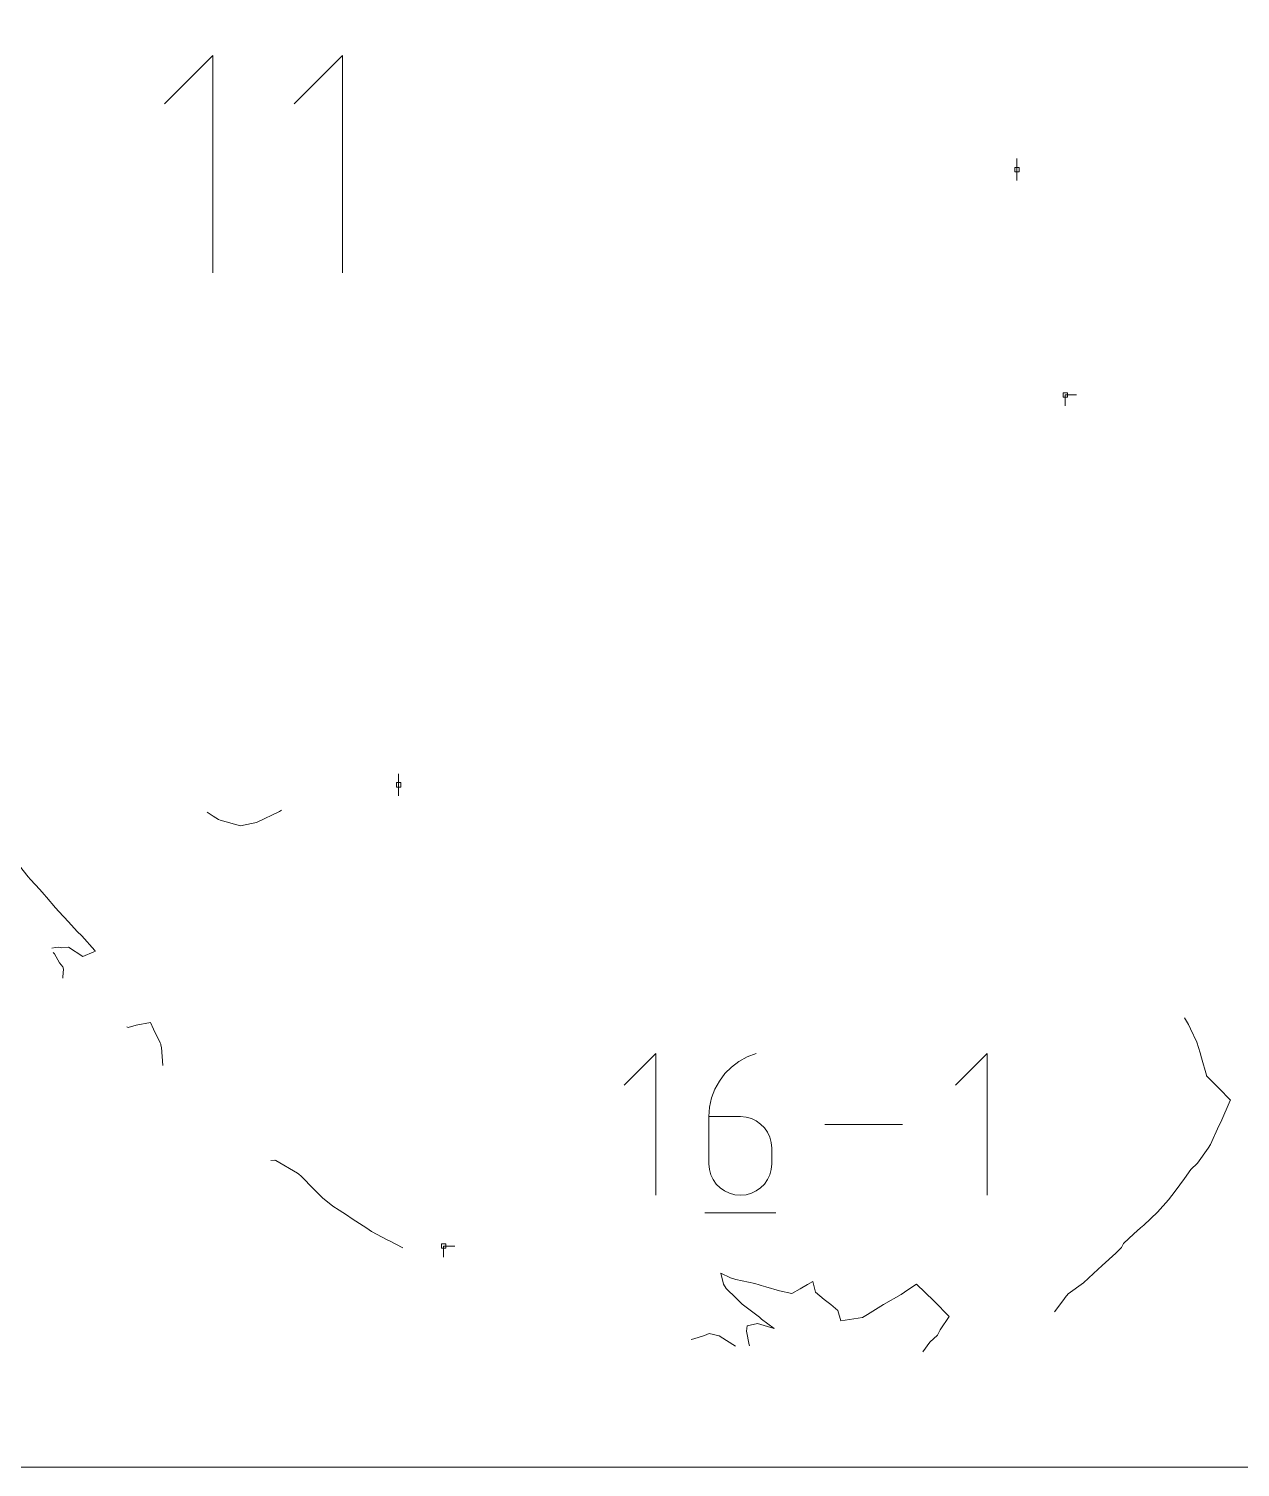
# Model space of a CAD drawing. Header units: millimetres. Extents: x -446 to 392, y -249 to 379.
# Drawn here: x 76.3 to 233.3, y -230.6 to -44 of the extents above; entities that cross this region are included whole.
import ezdxf

# ---------------------------------------------------------------- set-up
doc = ezdxf.new("R2010")
doc.units = ezdxf.units.MM
doc.header["$MEASUREMENT"] = 0
doc.layers.add('Layer 1', color=7, linetype='Continuous')

msp = doc.modelspace()

# ---------------------------------------------------------------- linework, layer by layer
at = {"layer": 'Layer 1', "color": 5, "lineweight": 0}
msp.add_open_spline([(-446.0374, -230.5655), (-446.0374, -230.5655), (392.1616, -230.5655), (392.1616, -230.5655), (392.1616, -230.5655), (392.1616, -230.5655), (392.1616, 379.0343), (392.1616, 379.0343), (392.1616, 379.0343), (392.1616, 379.0343), (-446.0374, 379.0343), (-446.0374, 379.0343), (-446.0374, 379.0343), (-446.0374, 379.0343), (-446.0374, -230.5655), (-446.0374, -230.5655)], degree=3, knots=[0, 0, 0, 0, 0.2, 0.2, 0.2, 0.2, 0.4, 0.4, 0.4, 0.4, 0.6, 0.6, 0.6, 0.6, 1, 1, 1, 1], dxfattribs=at)
at = {"layer": 'Layer 1', "color": 1, "lineweight": 0}
for points, knots in [([(100.1215, -75.669), (100.1215, -75.669), (100.1215, -47.5147), (100.1215, -47.5147), (100.1215, -47.5147), (100.1215, -47.5147), (93.8622, -53.7758), (93.8622, -53.7758)], [0, 0, 0, 0, 0.33333333, 0.33333333, 0.33333333, 0.33333333, 1, 1, 1, 1]), ([(116.9381, -75.669), (116.9381, -75.669), (116.9381, -47.5147), (116.9381, -47.5147), (116.9381, -47.5147), (116.9381, -47.5147), (110.6793, -53.7758), (110.6793, -53.7758)], [0, 0, 0, 0, 0.33333333, 0.33333333, 0.33333333, 0.33333333, 1, 1, 1, 1]), ([(157.5516, -195.295), (157.5516, -195.295), (157.5516, -176.9235), (157.5516, -176.9235), (157.5516, -176.9235), (157.5516, -176.9235), (153.4663, -181.0088), (153.4663, -181.0088)], [0, 0, 0, 0, 0.33333333, 0.33333333, 0.33333333, 0.33333333, 1, 1, 1, 1]), ([(170.5674, -176.9235), (170.5674, -176.9235), (170.5674, -176.9235), (170.5674, -176.9235), (170.5674, -176.9235), (170.5674, -176.9235), (169.3961, -177.3616), (169.3961, -177.3616), (169.3961, -177.3616), (169.3961, -177.3616), (168.3276, -177.952), (168.3276, -177.952), (168.3276, -177.952), (168.3276, -177.952), (167.362, -178.6798), (167.362, -178.6798), (167.362, -178.6798), (167.362, -178.6798), (166.5107, -179.5304), (166.5107, -179.5304), (166.5107, -179.5304), (166.5107, -179.5304), (165.7965, -180.4887), (165.7965, -180.4887), (165.7965, -180.4887), (165.7965, -180.4887), (165.2194, -181.54), (165.2194, -181.54), (165.2194, -181.54), (165.2194, -181.54), (164.7908, -182.6698), (164.7908, -182.6698), (164.7908, -182.6698), (164.7908, -182.6698), (164.528, -183.8627), (164.528, -183.8627), (164.528, -183.8627), (164.528, -183.8627), (164.4366, -185.1046), (164.4366, -185.1046), (164.4366, -185.1046), (164.4366, -185.1046), (164.4366, -191.2107), (164.4366, -191.2107), (164.4366, -191.2107), (164.4366, -191.2107), (164.5052, -191.9447), (164.5052, -191.9447), (164.5052, -191.9447), (164.5052, -191.9447), (164.6937, -192.6355), (164.6937, -192.6355), (164.6937, -192.6355), (164.6937, -192.6355), (164.9965, -193.2718), (164.9965, -193.2718), (164.9965, -193.2718), (164.9965, -193.2718), (165.4022, -193.8419), (165.4022, -193.8419), (165.4022, -193.8419), (165.4022, -193.8419), (165.8936, -194.3342), (165.8936, -194.3342), (165.8936, -194.3342), (165.8936, -194.3342), (166.4592, -194.737), (166.4592, -194.737), (166.4592, -194.737), (166.4592, -194.737), (167.0935, -195.0393), (167.0935, -195.0393), (167.0935, -195.0393), (167.0935, -195.0393), (167.7848, -195.2292), (167.7848, -195.2292), (167.7848, -195.2292), (167.7848, -195.2292), (168.5162, -195.295), (168.5162, -195.295), (168.5162, -195.295), (168.5162, -195.295), (168.5162, -195.295), (168.5162, -195.295), (168.5162, -195.295), (168.5162, -195.295), (169.2532, -195.2292), (169.2532, -195.2292), (169.2532, -195.2292), (169.2532, -195.2292), (169.9446, -195.0393), (169.9446, -195.0393), (169.9446, -195.0393), (169.9446, -195.0393), (170.5788, -194.737), (170.5788, -194.737), (170.5788, -194.737), (170.5788, -194.737), (171.1445, -194.3342), (171.1445, -194.3342), (171.1445, -194.3342), (171.1445, -194.3342), (171.6359, -193.8419), (171.6359, -193.8419), (171.6359, -193.8419), (171.6359, -193.8419), (172.0415, -193.2718), (172.0415, -193.2718), (172.0415, -193.2718), (172.0415, -193.2718), (172.3444, -192.6355), (172.3444, -192.6355), (172.3444, -192.6355), (172.3444, -192.6355), (172.5329, -191.9447), (172.5329, -191.9447), (172.5329, -191.9447), (172.5329, -191.9447), (172.5958, -191.2107), (172.5958, -191.2107), (172.5958, -191.2107), (172.5958, -191.2107), (172.5958, -189.1785), (172.5958, -189.1785), (172.5958, -189.1785), (172.5958, -189.1785), (172.5329, -188.4448), (172.5329, -188.4448), (172.5329, -188.4448), (172.5329, -188.4448), (172.3444, -187.755), (172.3444, -187.755), (172.3444, -187.755), (172.3444, -187.755), (172.0415, -187.1202), (172.0415, -187.1202), (172.0415, -187.1202), (172.0415, -187.1202), (171.6359, -186.5518), (171.6359, -186.5518), (171.6359, -186.5518), (171.6359, -186.5518), (171.1445, -186.0612), (171.1445, -186.0612), (171.1445, -186.0612), (171.1445, -186.0612), (170.5788, -185.6596), (170.5788, -185.6596), (170.5788, -185.6596), (170.5788, -185.6596), (169.9446, -185.3588), (169.9446, -185.3588), (169.9446, -185.3588), (169.9446, -185.3588), (169.2532, -185.17), (169.2532, -185.17), (169.2532, -185.17), (169.2532, -185.17), (168.5162, -185.1046), (168.5162, -185.1046), (168.5162, -185.1046), (168.5162, -185.1046), (164.4366, -185.1046), (164.4366, -185.1046)], [0, 0, 0, 0, 0.02380952, 0.02380952, 0.02380952, 0.02380952, 0.04761905, 0.04761905, 0.04761905, 0.04761905, 0.07142857, 0.07142857, 0.07142857, 0.07142857, 0.0952381, 0.0952381, 0.0952381, 0.0952381, 0.11904762, 0.11904762, 0.11904762, 0.11904762, 0.14285714, 0.14285714, 0.14285714, 0.14285714, 0.16666667, 0.16666667, 0.16666667, 0.16666667, 0.19047619, 0.19047619, 0.19047619, 0.19047619, 0.21428571, 0.21428571, 0.21428571, 0.21428571, 0.23809524, 0.23809524, 0.23809524, 0.23809524, 0.26190476, 0.26190476, 0.26190476, 0.26190476, 0.28571429, 0.28571429, 0.28571429, 0.28571429, 0.30952381, 0.30952381, 0.30952381, 0.30952381, 0.33333333, 0.33333333, 0.33333333, 0.33333333, 0.35714286, 0.35714286, 0.35714286, 0.35714286, 0.38095238, 0.38095238, 0.38095238, 0.38095238, 0.4047619, 0.4047619, 0.4047619, 0.4047619, 0.42857143, 0.42857143, 0.42857143, 0.42857143, 0.45238095, 0.45238095, 0.45238095, 0.45238095, 0.47619048, 0.47619048, 0.47619048, 0.47619048, 0.5, 0.5, 0.5, 0.5, 0.52380952, 0.52380952, 0.52380952, 0.52380952, 0.54761905, 0.54761905, 0.54761905, 0.54761905, 0.57142857, 0.57142857, 0.57142857, 0.57142857, 0.5952381, 0.5952381, 0.5952381, 0.5952381, 0.61904762, 0.61904762, 0.61904762, 0.61904762, 0.64285714, 0.64285714, 0.64285714, 0.64285714, 0.66666667, 0.66666667, 0.66666667, 0.66666667, 0.69047619, 0.69047619, 0.69047619, 0.69047619, 0.71428571, 0.71428571, 0.71428571, 0.71428571, 0.73809524, 0.73809524, 0.73809524, 0.73809524, 0.76190476, 0.76190476, 0.76190476, 0.76190476, 0.78571429, 0.78571429, 0.78571429, 0.78571429, 0.80952381, 0.80952381, 0.80952381, 0.80952381, 0.83333333, 0.83333333, 0.83333333, 0.83333333, 0.85714286, 0.85714286, 0.85714286, 0.85714286, 0.88095238, 0.88095238, 0.88095238, 0.88095238, 0.9047619, 0.9047619, 0.9047619, 0.9047619, 0.92857143, 0.92857143, 0.92857143, 0.92857143, 0.95238095, 0.95238095, 0.95238095, 0.95238095, 1, 1, 1, 1]), ([(200.5072, -195.295), (200.5072, -195.295), (200.5072, -176.9235), (200.5072, -176.9235), (200.5072, -176.9235), (200.5072, -176.9235), (196.4219, -181.0088), (196.4219, -181.0088)], [0, 0, 0, 0, 0.33333333, 0.33333333, 0.33333333, 0.33333333, 1, 1, 1, 1])]:
    msp.add_open_spline(points, degree=3, knots=knots, dxfattribs=at)
at = {"layer": 'Layer 1', "color": 190, "lineweight": 0}
for points in [[(204.3753, -62.3046), (204.3753, -62.3046), (204.3753, -60.8756), (204.3753, -60.8756)], [(210.6432, -91.5227), (210.6432, -91.5227), (212.0717, -91.5227), (212.0717, -91.5227)], [(124.2133, -142.0844), (124.2133, -142.0844), (124.2133, -140.6554), (124.2133, -140.6554)], [(130.0573, -201.8921), (130.0573, -201.8921), (131.4857, -201.8921), (131.4857, -201.8921)]]:
    msp.add_open_spline(points, degree=3, dxfattribs=at)
for points, knots in [([(204.3753, -62.3046), (204.3753, -62.3046), (204.3753, -60.8756), (204.3753, -60.8756), (204.3753, -60.8756), (204.3753, -60.8756), (204.3753, -63.7336), (204.3753, -63.7336)], [0, 0, 0, 0, 0.33333333, 0.33333333, 0.33333333, 0.33333333, 1, 1, 1, 1]), ([(210.6432, -91.5227), (210.6432, -91.5227), (212.0717, -91.5227), (212.0717, -91.5227), (212.0717, -91.5227), (212.0717, -91.5227), (210.6432, -91.5227), (210.6432, -91.5227), (210.6432, -91.5227), (210.6432, -91.5227), (210.6432, -92.9517), (210.6432, -92.9517)], [0, 0, 0, 0, 0.25, 0.25, 0.25, 0.25, 0.5, 0.5, 0.5, 0.5, 1, 1, 1, 1]), ([(124.2133, -142.0844), (124.2133, -142.0844), (124.2133, -140.6554), (124.2133, -140.6554), (124.2133, -140.6554), (124.2133, -140.6554), (124.2133, -143.5134), (124.2133, -143.5134)], [0, 0, 0, 0, 0.33333333, 0.33333333, 0.33333333, 0.33333333, 1, 1, 1, 1]), ([(130.0573, -201.8921), (130.0573, -201.8921), (131.4857, -201.8921), (131.4857, -201.8921), (131.4857, -201.8921), (131.4857, -201.8921), (130.0573, -201.8921), (130.0573, -201.8921), (130.0573, -201.8921), (130.0573, -201.8921), (130.0573, -203.321), (130.0573, -203.321)], [0, 0, 0, 0, 0.25, 0.25, 0.25, 0.25, 0.5, 0.5, 0.5, 0.5, 1, 1, 1, 1])]:
    msp.add_open_spline(points, degree=3, knots=knots, dxfattribs=at)
at = {"layer": 'Layer 1', "color": 3, "lineweight": 0}
for points in [[(204.0896, -62.5903), (204.0896, -62.5903), (204.661, -62.5903), (204.661, -62.5903), (204.661, -62.5903), (204.661, -62.5903), (204.661, -62.0189), (204.661, -62.0189), (204.661, -62.0189), (204.661, -62.0189), (204.0896, -62.0189), (204.0896, -62.0189), (204.0896, -62.0189), (204.0896, -62.0189), (204.0896, -62.5903), (204.0896, -62.5903)], [(210.3576, -91.8084), (210.3576, -91.8084), (210.9289, -91.8084), (210.9289, -91.8084), (210.9289, -91.8084), (210.9289, -91.8084), (210.9289, -91.2371), (210.9289, -91.2371), (210.9289, -91.2371), (210.9289, -91.2371), (210.3576, -91.2371), (210.3576, -91.2371), (210.3576, -91.2371), (210.3576, -91.2371), (210.3576, -91.8084), (210.3576, -91.8084)], [(123.9276, -142.3701), (123.9276, -142.3701), (124.4996, -142.3701), (124.4996, -142.3701), (124.4996, -142.3701), (124.4996, -142.3701), (124.4996, -141.7987), (124.4996, -141.7987), (124.4996, -141.7987), (124.4996, -141.7987), (123.9276, -141.7987), (123.9276, -141.7987), (123.9276, -141.7987), (123.9276, -141.7987), (123.9276, -142.3701), (123.9276, -142.3701)], [(129.7716, -202.178), (129.7716, -202.178), (130.343, -202.178), (130.343, -202.178), (130.343, -202.178), (130.343, -202.178), (130.343, -201.6064), (130.343, -201.6064), (130.343, -201.6064), (130.343, -201.6064), (129.7716, -201.6064), (129.7716, -201.6064), (129.7716, -201.6064), (129.7716, -201.6064), (129.7716, -202.178), (129.7716, -202.178)]]:
    msp.add_open_spline(points, degree=3, knots=[0, 0, 0, 0, 0.2, 0.2, 0.2, 0.2, 0.4, 0.4, 0.4, 0.4, 0.6, 0.6, 0.6, 0.6, 1, 1, 1, 1], dxfattribs=at)
at = {"layer": 'Layer 1', "color": 2, "lineweight": 0}
for points, knots in [([(109.0298, -145.3795), (109.0298, -145.3795), (108.7932, -145.52), (108.7932, -145.52), (108.7932, -145.52), (108.7932, -145.52), (108.7726, -145.5332), (108.7726, -145.5332), (108.7726, -145.5332), (108.7726, -145.5332), (105.8787, -146.9296), (105.8787, -146.9296), (105.8787, -146.9296), (105.8787, -146.9296), (105.777, -146.9461), (105.777, -146.9461), (105.777, -146.9461), (105.777, -146.9461), (105.169, -147.1084), (105.169, -147.1084), (105.169, -147.1084), (105.169, -147.1084), (103.7394, -147.409), (103.7394, -147.409), (103.7394, -147.409), (103.7394, -147.409), (101.0723, -146.641), (101.0723, -146.641), (101.0723, -146.641), (101.0723, -146.641), (100.8683, -146.5873), (100.8683, -146.5873), (100.8683, -146.5873), (100.8683, -146.5873), (100.1935, -146.1257), (100.1935, -146.1257), (100.1935, -146.1257), (100.1935, -146.1257), (99.397, -145.6206), (99.397, -145.6206)], [0, 0, 0, 0, 0.09090909, 0.09090909, 0.09090909, 0.09090909, 0.18181818, 0.18181818, 0.18181818, 0.18181818, 0.27272727, 0.27272727, 0.27272727, 0.27272727, 0.36363636, 0.36363636, 0.36363636, 0.36363636, 0.45454545, 0.45454545, 0.45454545, 0.45454545, 0.54545455, 0.54545455, 0.54545455, 0.54545455, 0.63636364, 0.63636364, 0.63636364, 0.63636364, 0.72727273, 0.72727273, 0.72727273, 0.72727273, 0.81818182, 0.81818182, 0.81818182, 0.81818182, 1, 1, 1, 1]), ([(72.6455, -151.3), (72.6455, -151.3), (73.0495, -151.456), (73.0495, -151.456), (73.0495, -151.456), (73.0495, -151.456), (74.6196, -151.9856), (74.6196, -151.9856), (74.6196, -151.9856), (74.6196, -151.9856), (76.196, -153.994), (76.196, -153.994), (76.196, -153.994), (76.196, -153.994), (76.5086, -154.3631), (76.5086, -154.3631), (76.5086, -154.3631), (76.5086, -154.3631), (77.7136, -155.651), (77.7136, -155.651), (77.7136, -155.651), (77.7136, -155.651), (78.2878, -156.316), (78.2878, -156.316), (78.2878, -156.316), (78.2878, -156.316), (78.5729, -156.6274), (78.5729, -156.6274), (78.5729, -156.6274), (78.5729, -156.6274), (79.7265, -158.0096), (79.7265, -158.0096), (79.7265, -158.0096), (79.7265, -158.0096), (80.1642, -158.4884), (80.1642, -158.4884), (80.1642, -158.4884), (80.1642, -158.4884), (81.4235, -159.8488), (81.4235, -159.8488), (81.4235, -159.8488), (81.4235, -159.8488), (82.5725, -161.1155), (82.5725, -161.1155), (82.5725, -161.1155), (82.5725, -161.1155), (83.1673, -161.6635), (83.1673, -161.6635), (83.1673, -161.6635), (83.1673, -161.6635), (84.834, -163.5644), (84.834, -163.5644), (84.834, -163.5644), (84.834, -163.5644), (84.8585, -163.5856), (84.8585, -163.5856), (84.8585, -163.5856), (84.8585, -163.5856), (84.914, -163.6513), (84.914, -163.6513), (84.914, -163.6513), (84.914, -163.6513), (84.6997, -163.7136), (84.6997, -163.7136), (84.6997, -163.7136), (84.6997, -163.7136), (83.285, -164.3272), (83.285, -164.3272), (83.285, -164.3272), (83.285, -164.3272), (81.4126, -163.1148), (81.4126, -163.1148), (81.4126, -163.1148), (81.4126, -163.1148), (80.531, -163.2062), (80.531, -163.2062), (80.531, -163.2062), (80.531, -163.2062), (80.1619, -163.1479), (80.1619, -163.1479), (80.1619, -163.1479), (80.1619, -163.1479), (79.7602, -163.1519), (79.7602, -163.1519), (79.7602, -163.1519), (79.7602, -163.1519), (79.2694, -163.2439), (79.2694, -163.2439)], [0, 0, 0, 0, 0.04347826, 0.04347826, 0.04347826, 0.04347826, 0.08695652, 0.08695652, 0.08695652, 0.08695652, 0.13043478, 0.13043478, 0.13043478, 0.13043478, 0.17391304, 0.17391304, 0.17391304, 0.17391304, 0.2173913, 0.2173913, 0.2173913, 0.2173913, 0.26086957, 0.26086957, 0.26086957, 0.26086957, 0.30434783, 0.30434783, 0.30434783, 0.30434783, 0.34782609, 0.34782609, 0.34782609, 0.34782609, 0.39130435, 0.39130435, 0.39130435, 0.39130435, 0.43478261, 0.43478261, 0.43478261, 0.43478261, 0.47826087, 0.47826087, 0.47826087, 0.47826087, 0.52173913, 0.52173913, 0.52173913, 0.52173913, 0.56521739, 0.56521739, 0.56521739, 0.56521739, 0.60869565, 0.60869565, 0.60869565, 0.60869565, 0.65217391, 0.65217391, 0.65217391, 0.65217391, 0.69565217, 0.69565217, 0.69565217, 0.69565217, 0.73913043, 0.73913043, 0.73913043, 0.73913043, 0.7826087, 0.7826087, 0.7826087, 0.7826087, 0.82608696, 0.82608696, 0.82608696, 0.82608696, 0.86956522, 0.86956522, 0.86956522, 0.86956522, 0.91304348, 0.91304348, 0.91304348, 0.91304348, 1, 1, 1, 1]), ([(79.4265, -163.8033), (79.4265, -163.8033), (79.5922, -163.9867), (79.5922, -163.9867), (79.5922, -163.9867), (79.5922, -163.9867), (80.2682, -165.1483), (80.2682, -165.1483), (80.2682, -165.1483), (80.2682, -165.1483), (80.695, -165.6945), (80.695, -165.6945), (80.695, -165.6945), (80.695, -165.6945), (80.7915, -165.9728), (80.7915, -165.9728), (80.7915, -165.9728), (80.7915, -165.9728), (80.7041, -166.9589), (80.7041, -166.9589), (80.7041, -166.9589), (80.7041, -166.9589), (80.695, -167.1441), (80.695, -167.1441)], [0, 0, 0, 0, 0.14285714, 0.14285714, 0.14285714, 0.14285714, 0.28571429, 0.28571429, 0.28571429, 0.28571429, 0.42857143, 0.42857143, 0.42857143, 0.42857143, 0.57142857, 0.57142857, 0.57142857, 0.57142857, 0.71428571, 0.71428571, 0.71428571, 0.71428571, 1, 1, 1, 1]), ([(89.0021, -173.4515), (89.0021, -173.4515), (89.1752, -173.55), (89.1752, -173.55), (89.1752, -173.55), (89.1752, -173.55), (90.2054, -173.252), (90.2054, -173.252), (90.2054, -173.252), (90.2054, -173.252), (92.0675, -172.888), (92.0675, -172.888), (92.0675, -172.888), (92.0675, -172.888), (92.4418, -173.7749), (92.4418, -173.7749), (92.4418, -173.7749), (92.4418, -173.7749), (93.3022, -175.5337), (93.3022, -175.5337), (93.3022, -175.5337), (93.3022, -175.5337), (93.3851, -175.7049), (93.3851, -175.7049), (93.3851, -175.7049), (93.3851, -175.7049), (93.3937, -175.8557), (93.3937, -175.8557), (93.3937, -175.8557), (93.3937, -175.8557), (93.4662, -176.1312), (93.4662, -176.1312), (93.4662, -176.1312), (93.4662, -176.1312), (93.6422, -178.4816), (93.6422, -178.4816)], [0, 0, 0, 0, 0.1, 0.1, 0.1, 0.1, 0.2, 0.2, 0.2, 0.2, 0.3, 0.3, 0.3, 0.3, 0.4, 0.4, 0.4, 0.4, 0.5, 0.5, 0.5, 0.5, 0.6, 0.6, 0.6, 0.6, 0.7, 0.7, 0.7, 0.7, 0.8, 0.8, 0.8, 0.8, 1, 1, 1, 1]), ([(215.4256, -204.4229), (215.4256, -204.4229), (217.1854, -202.8103), (217.1854, -202.8103), (217.1854, -202.8103), (217.1854, -202.8103), (217.9225, -202.0774), (217.9225, -202.0774), (217.9225, -202.0774), (217.9225, -202.0774), (218.2025, -201.5424), (218.2025, -201.5424), (218.2025, -201.5424), (218.2025, -201.5424), (219.5452, -200.3139), (219.5452, -200.3139), (219.5452, -200.3139), (219.5452, -200.3139), (220.3965, -199.5411), (220.3965, -199.5411), (220.3965, -199.5411), (220.3965, -199.5411), (220.8136, -199.1803), (220.8136, -199.1803), (220.8136, -199.1803), (220.8136, -199.1803), (222.602, -197.4921), (222.602, -197.4921), (222.602, -197.4921), (222.602, -197.4921), (224.0361, -195.8963), (224.0361, -195.8963), (224.0361, -195.8963), (224.0361, -195.8963), (224.8989, -194.7547), (224.8989, -194.7547), (224.8989, -194.7547), (224.8989, -194.7547), (226.0759, -193.1312), (226.0759, -193.1312), (226.0759, -193.1312), (226.0759, -193.1312), (226.9273, -191.9518), (226.9273, -191.9518), (226.9273, -191.9518), (226.9273, -191.9518), (227.7958, -191.1524), (227.7958, -191.1524), (227.7958, -191.1524), (227.7958, -191.1524), (229.1442, -189.1954), (229.1442, -189.1954), (229.1442, -189.1954), (229.1442, -189.1954), (229.4413, -188.7136), (229.4413, -188.7136), (229.4413, -188.7136), (229.4413, -188.7136), (230.5383, -186.2801), (230.5383, -186.2801), (230.5383, -186.2801), (230.5383, -186.2801), (230.8012, -185.8076), (230.8012, -185.8076), (230.8012, -185.8076), (230.8012, -185.8076), (232.0182, -182.999), (232.0182, -182.999), (232.0182, -182.999), (232.0182, -182.999), (232.0467, -182.9588), (232.0467, -182.9588), (232.0467, -182.9588), (232.0467, -182.9588), (232.0239, -182.9414), (232.0239, -182.9414), (232.0239, -182.9414), (232.0239, -182.9414), (232.0068, -182.9247), (232.0068, -182.9247), (232.0068, -182.9247), (232.0068, -182.9247), (230.5669, -181.4677), (230.5669, -181.4677), (230.5669, -181.4677), (230.5669, -181.4677), (229.0299, -179.8862), (229.0299, -179.8862), (229.0299, -179.8862), (229.0299, -179.8862), (228.9556, -179.8123), (228.9556, -179.8123), (228.9556, -179.8123), (228.9556, -179.8123), (228.9271, -179.7089), (228.9271, -179.7089), (228.9271, -179.7089), (228.9271, -179.7089), (228.31, -177.4931), (228.31, -177.4931), (228.31, -177.4931), (228.31, -177.4931), (228.1329, -176.8512), (228.1329, -176.8512), (228.1329, -176.8512), (228.1329, -176.8512), (227.6701, -175.4687), (227.6701, -175.4687), (227.6701, -175.4687), (227.6701, -175.4687), (226.8587, -173.7274), (226.8587, -173.7274), (226.8587, -173.7274), (226.8587, -173.7274), (226.6073, -173.16), (226.6073, -173.16), (226.6073, -173.16), (226.6073, -173.16), (226.0759, -172.3098), (226.0759, -172.3098)], [0, 0, 0, 0, 0.03225806, 0.03225806, 0.03225806, 0.03225806, 0.06451613, 0.06451613, 0.06451613, 0.06451613, 0.09677419, 0.09677419, 0.09677419, 0.09677419, 0.12903226, 0.12903226, 0.12903226, 0.12903226, 0.16129032, 0.16129032, 0.16129032, 0.16129032, 0.19354839, 0.19354839, 0.19354839, 0.19354839, 0.22580645, 0.22580645, 0.22580645, 0.22580645, 0.25806452, 0.25806452, 0.25806452, 0.25806452, 0.29032258, 0.29032258, 0.29032258, 0.29032258, 0.32258065, 0.32258065, 0.32258065, 0.32258065, 0.35483871, 0.35483871, 0.35483871, 0.35483871, 0.38709677, 0.38709677, 0.38709677, 0.38709677, 0.41935484, 0.41935484, 0.41935484, 0.41935484, 0.4516129, 0.4516129, 0.4516129, 0.4516129, 0.48387097, 0.48387097, 0.48387097, 0.48387097, 0.51612903, 0.51612903, 0.51612903, 0.51612903, 0.5483871, 0.5483871, 0.5483871, 0.5483871, 0.58064516, 0.58064516, 0.58064516, 0.58064516, 0.61290323, 0.61290323, 0.61290323, 0.61290323, 0.64516129, 0.64516129, 0.64516129, 0.64516129, 0.67741935, 0.67741935, 0.67741935, 0.67741935, 0.70967742, 0.70967742, 0.70967742, 0.70967742, 0.74193548, 0.74193548, 0.74193548, 0.74193548, 0.77419355, 0.77419355, 0.77419355, 0.77419355, 0.80645161, 0.80645161, 0.80645161, 0.80645161, 0.83870968, 0.83870968, 0.83870968, 0.83870968, 0.87096774, 0.87096774, 0.87096774, 0.87096774, 0.90322581, 0.90322581, 0.90322581, 0.90322581, 0.93548387, 0.93548387, 0.93548387, 0.93548387, 1, 1, 1, 1]), ([(107.647, -190.7761), (107.647, -190.7761), (108.175, -190.766), (108.175, -190.766), (108.175, -190.766), (108.175, -190.766), (108.2373, -190.7649), (108.2373, -190.7649), (108.2373, -190.7649), (108.2373, -190.7649), (108.2847, -190.8109), (108.2847, -190.8109), (108.2847, -190.8109), (108.2847, -190.8109), (111.0913, -192.4357), (111.0913, -192.4357), (111.0913, -192.4357), (111.0913, -192.4357), (111.2695, -192.5525), (111.2695, -192.5525), (111.2695, -192.5525), (111.2695, -192.5525), (111.5895, -192.8335), (111.5895, -192.8335), (111.5895, -192.8335), (111.5895, -192.8335), (113.2156, -194.5177), (113.2156, -194.5177), (113.2156, -194.5177), (113.2156, -194.5177), (114.3635, -195.6122), (114.3635, -195.6122), (114.3635, -195.6122), (114.3635, -195.6122), (115.7068, -196.7295), (115.7068, -196.7295), (115.7068, -196.7295), (115.7068, -196.7295), (116.5301, -197.2466), (116.5301, -197.2466), (116.5301, -197.2466), (116.5301, -197.2466), (117.4746, -197.8577), (117.4746, -197.8577), (117.4746, -197.8577), (117.4746, -197.8577), (118.2122, -198.3583), (118.2122, -198.3583), (118.2122, -198.3583), (118.2122, -198.3583), (120.0966, -199.568), (120.0966, -199.568), (120.0966, -199.568), (120.0966, -199.568), (120.6943, -199.9816), (120.6943, -199.9816), (120.6943, -199.9816), (120.6943, -199.9816), (122.7415, -201.0616), (122.7415, -201.0616), (122.7415, -201.0616), (122.7415, -201.0616), (123.0237, -201.2139), (123.0237, -201.2139), (123.0237, -201.2139), (123.0237, -201.2139), (124.7504, -202.1231), (124.7504, -202.1231)], [0, 0, 0, 0, 0.05555556, 0.05555556, 0.05555556, 0.05555556, 0.11111111, 0.11111111, 0.11111111, 0.11111111, 0.16666667, 0.16666667, 0.16666667, 0.16666667, 0.22222222, 0.22222222, 0.22222222, 0.22222222, 0.27777778, 0.27777778, 0.27777778, 0.27777778, 0.33333333, 0.33333333, 0.33333333, 0.33333333, 0.38888889, 0.38888889, 0.38888889, 0.38888889, 0.44444444, 0.44444444, 0.44444444, 0.44444444, 0.5, 0.5, 0.5, 0.5, 0.55555556, 0.55555556, 0.55555556, 0.55555556, 0.61111111, 0.61111111, 0.61111111, 0.61111111, 0.66666667, 0.66666667, 0.66666667, 0.66666667, 0.72222222, 0.72222222, 0.72222222, 0.72222222, 0.77777778, 0.77777778, 0.77777778, 0.77777778, 0.83333333, 0.83333333, 0.83333333, 0.83333333, 0.88888889, 0.88888889, 0.88888889, 0.88888889, 1, 1, 1, 1]), ([(209.2263, -210.4008), (209.2263, -210.4008), (210.449, -208.7946), (210.449, -208.7946), (210.449, -208.7946), (210.449, -208.7946), (210.6375, -208.5446), (210.6375, -208.5446), (210.6375, -208.5446), (210.6375, -208.5446), (210.9975, -208.0707), (210.9975, -208.0707), (210.9975, -208.0707), (210.9975, -208.0707), (213.003, -206.672), (213.003, -206.672), (213.003, -206.672), (213.003, -206.672), (214.3114, -205.4431), (214.3114, -205.4431), (214.3114, -205.4431), (214.3114, -205.4431), (215.4256, -204.4229), (215.4256, -204.4229)], [0, 0, 0, 0, 0.14285714, 0.14285714, 0.14285714, 0.14285714, 0.28571429, 0.28571429, 0.28571429, 0.28571429, 0.42857143, 0.42857143, 0.42857143, 0.42857143, 0.57142857, 0.57142857, 0.57142857, 0.57142857, 0.71428571, 0.71428571, 0.71428571, 0.71428571, 1, 1, 1, 1]), ([(169.7161, -214.8138), (169.7161, -214.8138), (169.6703, -214.7135), (169.6703, -214.7135), (169.6703, -214.7135), (169.6703, -214.7135), (169.3104, -212.9115), (169.3104, -212.9115), (169.3104, -212.9115), (169.3104, -212.9115), (169.4018, -212.2259), (169.4018, -212.2259), (169.4018, -212.2259), (169.4018, -212.2259), (170.7331, -211.9389), (170.7331, -211.9389), (170.7331, -211.9389), (170.7331, -211.9389), (172.8986, -212.5615), (172.8986, -212.5615), (172.8986, -212.5615), (172.8986, -212.5615), (171.2588, -211.353), (171.2588, -211.353), (171.2588, -211.353), (171.2588, -211.353), (170.9845, -211.118), (170.9845, -211.118), (170.9845, -211.118), (170.9845, -211.118), (168.7619, -209.4335), (168.7619, -209.4335), (168.7619, -209.4335), (168.7619, -209.4335), (168.499, -209.176), (168.499, -209.176), (168.499, -209.176), (168.499, -209.176), (167.9734, -208.6589), (167.9734, -208.6589), (167.9734, -208.6589), (167.9734, -208.6589), (166.6992, -207.3714), (166.6992, -207.3714), (166.6992, -207.3714), (166.6992, -207.3714), (166.3221, -206.8189), (166.3221, -206.8189), (166.3221, -206.8189), (166.3221, -206.8189), (165.9793, -205.4172), (165.9793, -205.4172), (165.9793, -205.4172), (165.9793, -205.4172), (167.2592, -205.9908), (167.2592, -205.9908), (167.2592, -205.9908), (167.2592, -205.9908), (167.9391, -206.2229), (167.9391, -206.2229), (167.9391, -206.2229), (167.9391, -206.2229), (170.396, -206.7544), (170.396, -206.7544), (170.396, -206.7544), (170.396, -206.7544), (170.9616, -206.9209), (170.9616, -206.9209), (170.9616, -206.9209), (170.9616, -206.9209), (171.2302, -206.999), (171.2302, -206.999), (171.2302, -206.999), (171.2302, -206.999), (171.8415, -207.1688), (171.8415, -207.1688), (171.8415, -207.1688), (171.8415, -207.1688), (173.6014, -207.6788), (173.6014, -207.6788), (173.6014, -207.6788), (173.6014, -207.6788), (175.1841, -208.0404), (175.1841, -208.0404), (175.1841, -208.0404), (175.1841, -208.0404), (176.2639, -207.4445), (176.2639, -207.4445), (176.2639, -207.4445), (176.2639, -207.4445), (177.241, -206.8881), (177.241, -206.8881), (177.241, -206.8881), (177.241, -206.8881), (177.9152, -206.5032), (177.9152, -206.5032), (177.9152, -206.5032), (177.9152, -206.5032), (178.2809, -207.8486), (178.2809, -207.8486), (178.2809, -207.8486), (178.2809, -207.8486), (179.4008, -208.8215), (179.4008, -208.8215), (179.4008, -208.8215), (179.4008, -208.8215), (180.2293, -209.4815), (180.2293, -209.4815), (180.2293, -209.4815), (180.2293, -209.4815), (181.1606, -210.2444), (181.1606, -210.2444), (181.1606, -210.2444), (181.1606, -210.2444), (181.5491, -211.5726), (181.5491, -211.5726), (181.5491, -211.5726), (181.5491, -211.5726), (184.3717, -211.1572), (184.3717, -211.1572), (184.3717, -211.1572), (184.3717, -211.1572), (185.0059, -210.7638), (185.0059, -210.7638), (185.0059, -210.7638), (185.0059, -210.7638), (187.0743, -209.4744), (187.0743, -209.4744), (187.0743, -209.4744), (187.0743, -209.4744), (189.3597, -208.1486), (189.3597, -208.1486), (189.3597, -208.1486), (189.3597, -208.1486), (190.2396, -207.5563), (190.2396, -207.5563), (190.2396, -207.5563), (190.2396, -207.5563), (191.331, -206.8389), (191.331, -206.8389), (191.331, -206.8389), (191.331, -206.8389), (193.5879, -208.9896), (193.5879, -208.9896), (193.5879, -208.9896), (193.5879, -208.9896), (193.6393, -209.0333), (193.6393, -209.0333), (193.6393, -209.0333), (193.6393, -209.0333), (193.6507, -209.0478), (193.6507, -209.0478), (193.6507, -209.0478), (193.6507, -209.0478), (195.5877, -211.0072), (195.5877, -211.0072), (195.5877, -211.0072), (195.5877, -211.0072), (194.4335, -212.7356), (194.4335, -212.7356), (194.4335, -212.7356), (194.4335, -212.7356), (194.0792, -213.4331), (194.0792, -213.4331), (194.0792, -213.4331), (194.0792, -213.4331), (193.0965, -214.3544), (193.0965, -214.3544), (193.0965, -214.3544), (193.0965, -214.3544), (192.1937, -215.618), (192.1937, -215.618)], [0, 0, 0, 0, 0.02272727, 0.02272727, 0.02272727, 0.02272727, 0.04545455, 0.04545455, 0.04545455, 0.04545455, 0.06818182, 0.06818182, 0.06818182, 0.06818182, 0.09090909, 0.09090909, 0.09090909, 0.09090909, 0.11363636, 0.11363636, 0.11363636, 0.11363636, 0.13636364, 0.13636364, 0.13636364, 0.13636364, 0.15909091, 0.15909091, 0.15909091, 0.15909091, 0.18181818, 0.18181818, 0.18181818, 0.18181818, 0.20454545, 0.20454545, 0.20454545, 0.20454545, 0.22727273, 0.22727273, 0.22727273, 0.22727273, 0.25, 0.25, 0.25, 0.25, 0.27272727, 0.27272727, 0.27272727, 0.27272727, 0.29545455, 0.29545455, 0.29545455, 0.29545455, 0.31818182, 0.31818182, 0.31818182, 0.31818182, 0.34090909, 0.34090909, 0.34090909, 0.34090909, 0.36363636, 0.36363636, 0.36363636, 0.36363636, 0.38636364, 0.38636364, 0.38636364, 0.38636364, 0.40909091, 0.40909091, 0.40909091, 0.40909091, 0.43181818, 0.43181818, 0.43181818, 0.43181818, 0.45454545, 0.45454545, 0.45454545, 0.45454545, 0.47727273, 0.47727273, 0.47727273, 0.47727273, 0.5, 0.5, 0.5, 0.5, 0.52272727, 0.52272727, 0.52272727, 0.52272727, 0.54545455, 0.54545455, 0.54545455, 0.54545455, 0.56818182, 0.56818182, 0.56818182, 0.56818182, 0.59090909, 0.59090909, 0.59090909, 0.59090909, 0.61363636, 0.61363636, 0.61363636, 0.61363636, 0.63636364, 0.63636364, 0.63636364, 0.63636364, 0.65909091, 0.65909091, 0.65909091, 0.65909091, 0.68181818, 0.68181818, 0.68181818, 0.68181818, 0.70454545, 0.70454545, 0.70454545, 0.70454545, 0.72727273, 0.72727273, 0.72727273, 0.72727273, 0.75, 0.75, 0.75, 0.75, 0.77272727, 0.77272727, 0.77272727, 0.77272727, 0.79545455, 0.79545455, 0.79545455, 0.79545455, 0.81818182, 0.81818182, 0.81818182, 0.81818182, 0.84090909, 0.84090909, 0.84090909, 0.84090909, 0.86363636, 0.86363636, 0.86363636, 0.86363636, 0.88636364, 0.88636364, 0.88636364, 0.88636364, 0.90909091, 0.90909091, 0.90909091, 0.90909091, 0.93181818, 0.93181818, 0.93181818, 0.93181818, 0.95454545, 0.95454545, 0.95454545, 0.95454545, 1, 1, 1, 1]), ([(162.1283, -214.0022), (162.1283, -214.0022), (162.4882, -213.9268), (162.4882, -213.9268), (162.4882, -213.9268), (162.4882, -213.9268), (163.8709, -213.4862), (163.8709, -213.4862), (163.8709, -213.4862), (163.8709, -213.4862), (164.4709, -213.2231), (164.4709, -213.2231), (164.4709, -213.2231), (164.4709, -213.2231), (165.785, -213.5275), (165.785, -213.5275), (165.785, -213.5275), (165.785, -213.5275), (166.7049, -214.117), (166.7049, -214.117), (166.7049, -214.117), (166.7049, -214.117), (167.9048, -214.8856), (167.9048, -214.8856)], [0, 0, 0, 0, 0.14285714, 0.14285714, 0.14285714, 0.14285714, 0.28571429, 0.28571429, 0.28571429, 0.28571429, 0.42857143, 0.42857143, 0.42857143, 0.42857143, 0.57142857, 0.57142857, 0.57142857, 0.57142857, 0.71428571, 0.71428571, 0.71428571, 0.71428571, 1, 1, 1, 1])]:
    msp.add_open_spline(points, degree=3, knots=knots, dxfattribs=at)
at = {"layer": 'Layer 1', "color": 1, "lineweight": 0}
for points in [[(189.5311, -186.1092), (189.5311, -186.1092), (179.4865, -186.1092), (179.4865, -186.1092)], [(163.9281, -197.5915), (163.9281, -197.5915), (173.1157, -197.5915), (173.1157, -197.5915)]]:
    msp.add_open_spline(points, degree=3, dxfattribs=at)

doc.saveas('drawing.dxf')
